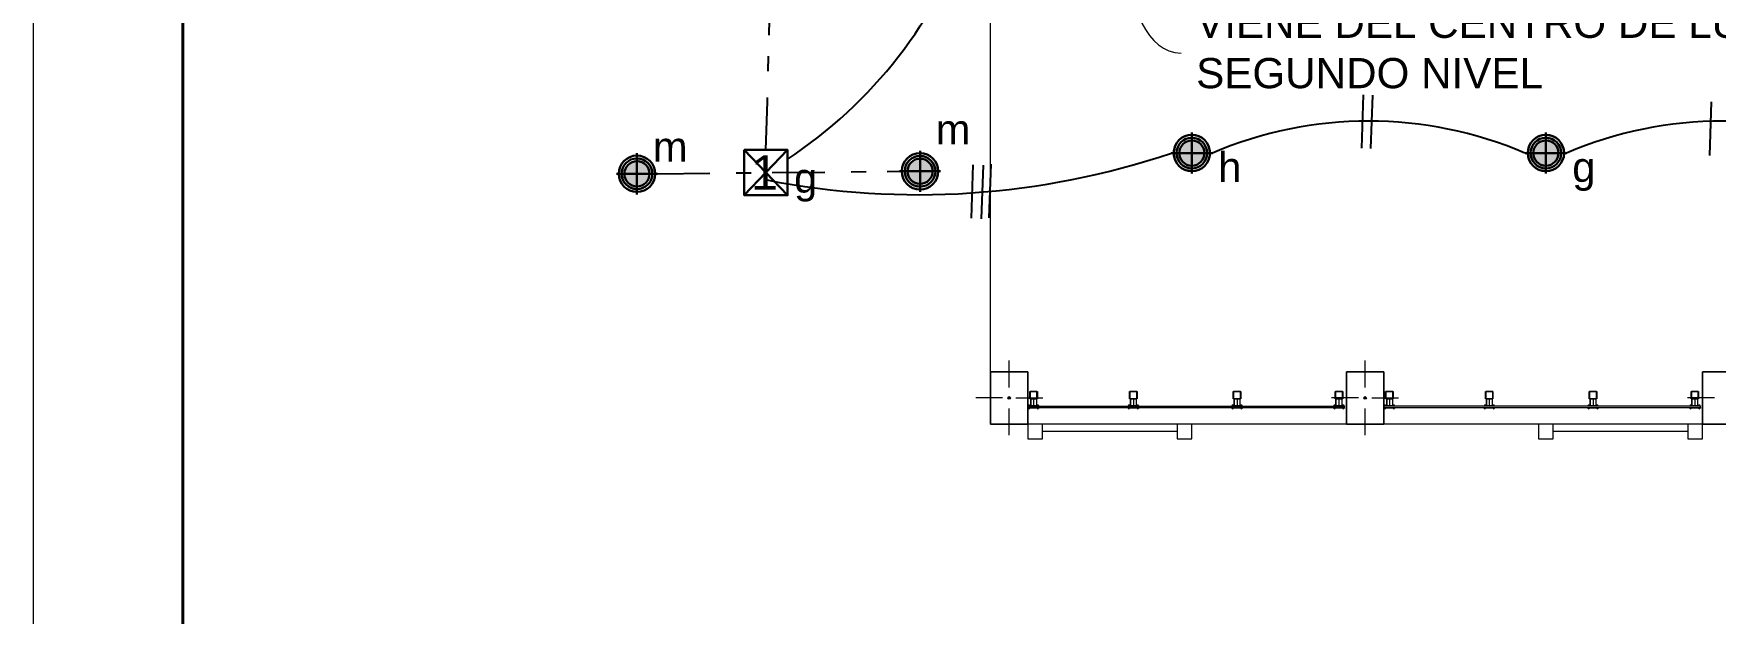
# Model space of a CAD drawing. Header units: metres. Extents: x -17 to 101, y 0 to 79.
# Drawn here: x 0 to 11.28, y 18.26 to 22.15 of the extents above; entities that cross this region are included whole.
import ezdxf
from ezdxf import colors
from ezdxf.entities.mleader import LeaderData, LeaderLine
from ezdxf.math import Vec2, Vec3

# ---------------------------------------------------------------- set-up
doc = ezdxf.new("R2010")
doc.units = ezdxf.units.M
doc.linetypes.add('Dot & Dashed', pattern=[0.670278, 0.352778, -0.176389, 0, -0.141111])
doc.linetypes.add('HIDDEN2', pattern=[0.1875, 0.125, -0.0625])
for name, color, linetype, lineweight in [('ALUMBRADO', 1, 'Continuous', 30), ('Cotas varias El', 253, 'Continuous', 13), ('TOMACORRIENTE', 5, 'HIDDEN2', 30)]:
    doc.layers.add(name, color=color, linetype=linetype, lineweight=lineweight)
doc.styles.get("Standard").update_dxf_attribs({"font": 'arial.ttf'})
doc.styles.add('Textos pisos', font='arial.ttf', dxfattribs={"height": 0.1})

# ---------------------------------------------------------------- blocks, each defined once
blk = doc.blocks.new('LED PASILLO')
at = {"layer": 'ALUMBRADO'}
h = blk.add_hatch(color=202, dxfattribs=at)
h.dxf.hatch_style = 1
edge = h.paths.add_edge_path()
edge.add_line((0, 0.138), (0, -0.138))
edge.add_line((-0.138, 0), (0.138, 0))
edge = h.paths.add_edge_path()
edge.add_line((0, 0), (0, 0.085))
edge.add_arc((0, 0), 0.0845, 90, 180)
edge.add_line((-0.085, 0), (0, 0))
edge = h.paths.add_edge_path()
edge.add_line((0.085, 0), (0, 0))
edge.add_line((0, 0), (0, -0.085))
edge.add_arc((0, 0), 0.0845, 270, 360)
at = {"layer": 'ALUMBRADO', "color": 202}
for points in [[(0, 0.138), (0, -0.138)], [(-0.138, 0), (0.138, 0)]]:
    blk.add_lwpolyline(points, dxfattribs=at)
for radius in [0.122, 0.103, 0.0845]:
    blk.add_circle((0, 0), radius, dxfattribs=at)
blk = doc.blocks.new('_DOTBLANK')
at = {"color": 0, "linetype": 'ByBlock'}
blk.add_line((-0.5, 0), (-1, 0), dxfattribs=at)
blk.add_circle((0, 0), 0.5, dxfattribs=at)
blk = doc.blocks.new('caja de paso tipo 1')
at = {"layer": 'ALUMBRADO', "color": 3}
blk.add_lwpolyline([(-0.145, 0.152), (0.145, 0.152), (0.145, -0.152), (-0.145, -0.152)], close=True, dxfattribs=at)
for points in [[(-0.145, -0.152), (0.145, 0.152)], [(-0.145, 0.152), (0.145, -0.152)]]:
    blk.add_lwpolyline(points, dxfattribs=at)
at = {"layer": 'ALUMBRADO', "color": 6}
blk.add_text('1', height=0.231, dxfattribs=at).set_placement((-0.099, -0.115))

msp = doc.modelspace()

# ---------------------------------------------------------------- linework, layer by layer
at = {"layer": 'ALUMBRADO', "color": 6, "linetype": 'Dot & Dashed', "lineweight": 25}
msp.add_lwpolyline([(4.912, 21.372, 0.011004), (4.961, 26.583)], format="xyb", dxfattribs=at)
at = {"layer": 'ALUMBRADO', "color": 114, "lineweight": 25}
for points in [[(8.909, 21.384), (8.921, 21.742)], [(8.97, 21.381), (8.983, 21.74)], [(11.243, 21.335), (11.255, 21.694)], [(6.29, 20.914), (6.302, 21.272)], [(6.359, 20.91), (6.371, 21.269)], [(6.41, 20.917), (6.423, 21.276)]]:
    msp.add_lwpolyline(points, dxfattribs=at)
at = {"layer": 'ALUMBRADO', "color": 6, "linetype": 'Dot & Dashed', "lineweight": 25}
msp.add_lwpolyline([(4.184, 21.212), (5.809, 21.229)], dxfattribs=at)
at = {"layer": 'ALUMBRADO', "lineweight": 25}
for centre, radius, start, end in [((3.355, 23.898), 3.097, 303.2671, 341.0111), ((8.955, 18.905), 2.661, 66.8092, 113.1903), ((11.33, 18.905), 2.661, 66.8092, 113.1903), ((5.935, 26.377), 5.305, 258.9378, 288.6586)]:
    msp.add_arc(centre, radius, start, end, dxfattribs=at)
at = {"layer": 'Cotas varias El', "linetype": 'Continuous'}
for p, q in [((6.544, 19.779), (6.544, 19.959)), ((8.931, 19.779), (8.931, 19.959)), ((6.499, 19.709), (6.319, 19.709)), ((6.544, 19.459), (6.544, 19.639)), ((6.589, 19.709), (6.769, 19.709)), ((8.886, 19.709), (8.706, 19.709)), ((8.931, 19.459), (8.931, 19.639)), ((8.976, 19.709), (9.156, 19.709)), ((11.274, 19.709), (11.094, 19.709)), ((6.669, 19.534), (6.669, 19.435)), ((6.767, 19.534), (6.669, 19.534)), ((6.767, 19.435), (6.767, 19.534)), ((7.67, 19.534), (7.67, 19.435)), ((7.769, 19.534), (7.67, 19.534)), ((7.769, 19.435), (7.769, 19.534)), ((10.094, 19.534), (10.094, 19.435)), ((10.192, 19.534), (10.094, 19.534)), ((10.192, 19.435), (10.192, 19.534)), ((11.095, 19.534), (11.095, 19.435)), ((11.194, 19.534), (11.095, 19.534)), ((11.194, 19.435), (11.194, 19.534)), ((6.669, 19.435), (6.767, 19.435)), ((7.67, 19.435), (7.769, 19.435)), ((10.094, 19.435), (10.192, 19.435)), ((11.095, 19.435), (11.194, 19.435))]:
    msp.add_line(p, q, dxfattribs=at)
at = {"layer": 'Cotas varias El'}
for p, q in [((6.688, 19.702), (6.726, 19.702)), ((6.688, 19.656), (6.688, 19.702)), ((6.688, 19.702), (6.688, 19.656)), ((6.688, 19.702), (6.726, 19.702)), ((6.688, 19.656), (6.688, 19.702)), ((6.688, 19.702), (6.688, 19.656)), ((6.726, 19.656), (6.688, 19.656)), ((6.726, 19.656), (6.688, 19.656)), ((6.707, 19.702), (6.707, 19.656)), ((6.707, 19.702), (6.707, 19.656)), ((6.726, 19.702), (6.726, 19.656)), ((6.726, 19.702), (6.726, 19.656)), ((6.726, 19.702), (6.726, 19.656)), ((6.726, 19.702), (6.726, 19.656)), ((7.358, 19.702), (7.396, 19.702)), ((7.358, 19.656), (7.358, 19.702)), ((7.358, 19.702), (7.358, 19.656)), ((7.358, 19.702), (7.396, 19.702)), ((7.358, 19.656), (7.358, 19.702)), ((7.358, 19.702), (7.358, 19.656)), ((7.396, 19.656), (7.358, 19.656)), ((7.396, 19.656), (7.358, 19.656)), ((7.377, 19.702), (7.377, 19.656)), ((7.377, 19.702), (7.377, 19.656)), ((7.396, 19.702), (7.396, 19.656)), ((7.396, 19.702), (7.396, 19.656)), ((7.396, 19.702), (7.396, 19.656)), ((7.396, 19.702), (7.396, 19.656)), ((8.054, 19.702), (8.092, 19.702)), ((8.054, 19.656), (8.054, 19.702)), ((8.054, 19.702), (8.054, 19.656)), ((8.054, 19.702), (8.092, 19.702)), ((8.054, 19.656), (8.054, 19.702)), ((8.054, 19.702), (8.054, 19.656)), ((8.092, 19.656), (8.054, 19.656)), ((8.092, 19.656), (8.054, 19.656)), ((8.073, 19.702), (8.073, 19.656)), ((8.073, 19.702), (8.073, 19.656)), ((8.092, 19.702), (8.092, 19.656)), ((8.092, 19.702), (8.092, 19.656)), ((8.092, 19.702), (8.092, 19.656)), ((8.092, 19.702), (8.092, 19.656)), ((8.736, 19.702), (8.775, 19.702)), ((8.736, 19.656), (8.736, 19.702)), ((8.736, 19.702), (8.736, 19.656)), ((8.736, 19.702), (8.775, 19.702)), ((8.736, 19.656), (8.736, 19.702)), ((8.736, 19.702), (8.736, 19.656)), ((8.775, 19.656), (8.736, 19.656)), ((8.775, 19.656), (8.736, 19.656)), ((8.756, 19.702), (8.756, 19.656)), ((8.756, 19.702), (8.756, 19.656)), ((8.775, 19.702), (8.775, 19.656)), ((8.775, 19.702), (8.775, 19.656)), ((8.775, 19.702), (8.775, 19.656)), ((8.775, 19.702), (8.775, 19.656)), ((9.113, 19.656), (9.075, 19.656)), ((9.113, 19.656), (9.075, 19.656)), ((9.076, 19.703), (9.114, 19.703)), ((9.076, 19.656), (9.076, 19.703)), ((9.076, 19.703), (9.076, 19.656)), ((9.076, 19.703), (9.114, 19.703)), ((9.076, 19.656), (9.076, 19.703)), ((9.076, 19.703), (9.076, 19.656)), ((9.095, 19.703), (9.095, 19.656)), ((9.095, 19.703), (9.095, 19.656)), ((9.114, 19.703), (9.114, 19.656)), ((9.114, 19.703), (9.114, 19.656)), ((9.114, 19.703), (9.114, 19.656)), ((9.114, 19.703), (9.114, 19.656)), ((9.745, 19.703), (9.783, 19.703)), ((9.745, 19.656), (9.745, 19.703)), ((9.745, 19.703), (9.745, 19.656)), ((9.745, 19.703), (9.783, 19.703)), ((9.745, 19.656), (9.745, 19.703)), ((9.745, 19.703), (9.745, 19.656)), ((9.783, 19.656), (9.745, 19.656)), ((9.783, 19.656), (9.745, 19.656)), ((9.764, 19.703), (9.764, 19.656)), ((9.764, 19.703), (9.764, 19.656)), ((9.783, 19.703), (9.783, 19.656)), ((9.783, 19.703), (9.783, 19.656)), ((9.783, 19.703), (9.783, 19.656)), ((9.783, 19.703), (9.783, 19.656)), ((10.441, 19.703), (10.479, 19.703)), ((10.441, 19.656), (10.441, 19.703)), ((10.441, 19.703), (10.441, 19.656)), ((10.441, 19.703), (10.479, 19.703)), ((10.441, 19.656), (10.441, 19.703)), ((10.441, 19.703), (10.441, 19.656)), ((10.479, 19.656), (10.441, 19.656)), ((10.479, 19.656), (10.441, 19.656)), ((10.46, 19.703), (10.46, 19.656)), ((10.46, 19.703), (10.46, 19.656)), ((10.479, 19.703), (10.479, 19.656)), ((10.479, 19.703), (10.479, 19.656)), ((10.479, 19.703), (10.479, 19.656)), ((10.479, 19.703), (10.479, 19.656)), ((11.124, 19.703), (11.162, 19.703)), ((11.124, 19.656), (11.124, 19.703)), ((11.124, 19.703), (11.124, 19.656)), ((11.124, 19.703), (11.162, 19.703)), ((11.124, 19.656), (11.124, 19.703)), ((11.124, 19.703), (11.124, 19.656)), ((11.162, 19.656), (11.124, 19.656)), ((11.162, 19.656), (11.124, 19.656)), ((11.143, 19.703), (11.143, 19.656)), ((11.143, 19.703), (11.143, 19.656)), ((11.162, 19.703), (11.162, 19.656)), ((11.162, 19.703), (11.162, 19.656)), ((11.162, 19.703), (11.162, 19.656)), ((11.162, 19.703), (11.162, 19.656))]:
    msp.add_line(p, q, dxfattribs=at)
for points in [[(0, 35.5), (50.1, 35.5), (50.1, 0), (0, 0), (0, 35.5)], [(35.219, 22.834), (35.219, 19.534), (6.419, 19.534), (6.419, 22.834)]]:
    msp.add_lwpolyline(points, dxfattribs=at)
at = {"layer": 'Cotas varias El', "lineweight": 40}
msp.add_lwpolyline([(1, 34.5), (49.1, 34.5), (49.1, 1), (1, 1)], close=True, dxfattribs=at)
at = {"layer": 'Cotas varias El'}
for points in [[(6.669, 19.884), (6.419, 19.884), (6.419, 19.534), (6.669, 19.534)], [(9.056, 19.884), (8.806, 19.884), (8.806, 19.534), (9.056, 19.534)], [(11.444, 19.884), (11.194, 19.884), (11.194, 19.534), (11.444, 19.534)], [(6.733, 19.702), (6.73, 19.702), (6.682, 19.702), (6.682, 19.705), (6.682, 19.751), (6.682, 19.753), (6.733, 19.753), (6.733, 19.751)], [(6.73, 19.705), (6.73, 19.751), (6.684, 19.751), (6.684, 19.705)], [(9.12, 19.703), (9.118, 19.703), (9.069, 19.703), (9.069, 19.705), (9.069, 19.751), (9.069, 19.753), (9.12, 19.753), (9.12, 19.751)], [(9.118, 19.705), (9.118, 19.751), (9.071, 19.751), (9.071, 19.705)], [(6.669, 19.644), (8.794, 19.644), (8.794, 19.652), (6.669, 19.652)], [(9.056, 19.645), (11.181, 19.645), (11.181, 19.653), (9.056, 19.653)]]:
    msp.add_lwpolyline(points, close=True, dxfattribs=at)
at = {"layer": 'Cotas varias El', "linetype": 'Continuous'}
for points in [[(6.669, 19.534), (6.419, 19.534), (6.419, 19.884), (6.669, 19.884)], [(9.056, 19.534), (8.806, 19.534), (8.806, 19.884), (9.056, 19.884)], [(11.444, 19.534), (11.194, 19.534), (11.194, 19.884), (11.444, 19.884)]]:
    msp.add_lwpolyline(points, close=True, dxfattribs=at)
at = {"layer": 'Cotas varias El', "flags": 128}
for points in [[(7.402, 19.702), (7.4, 19.702), (7.351, 19.702), (7.351, 19.705), (7.351, 19.751), (7.351, 19.753), (7.402, 19.753), (7.402, 19.751)], [(7.4, 19.705), (7.4, 19.751), (7.353, 19.751), (7.353, 19.705)], [(8.098, 19.702), (8.096, 19.702), (8.047, 19.702), (8.047, 19.705), (8.047, 19.751), (8.047, 19.753), (8.098, 19.753), (8.098, 19.751)], [(8.096, 19.705), (8.096, 19.751), (8.049, 19.751), (8.049, 19.705)], [(8.781, 19.702), (8.779, 19.702), (8.73, 19.702), (8.73, 19.705), (8.73, 19.751), (8.73, 19.753), (8.781, 19.753), (8.781, 19.751)], [(8.779, 19.705), (8.779, 19.751), (8.732, 19.751), (8.732, 19.705)], [(9.789, 19.703), (9.787, 19.703), (9.739, 19.703), (9.739, 19.705), (9.739, 19.751), (9.739, 19.753), (9.789, 19.753), (9.789, 19.751)], [(9.787, 19.705), (9.787, 19.751), (9.741, 19.751), (9.741, 19.705)], [(10.485, 19.703), (10.483, 19.703), (10.435, 19.703), (10.435, 19.705), (10.435, 19.751), (10.435, 19.753), (10.485, 19.753), (10.485, 19.751)], [(10.483, 19.705), (10.483, 19.751), (10.437, 19.751), (10.437, 19.705)], [(11.168, 19.703), (11.166, 19.703), (11.118, 19.703), (11.118, 19.705), (11.118, 19.751), (11.118, 19.753), (11.168, 19.753), (11.168, 19.751)], [(11.166, 19.705), (11.166, 19.751), (11.12, 19.751), (11.12, 19.705)], [(6.745, 19.653), (6.694, 19.653), (6.669, 19.653), (6.669, 19.656), (6.694, 19.656), (6.745, 19.656)], [(6.745, 19.653), (6.669, 19.653), (6.669, 19.656), (6.745, 19.656)], [(6.745, 19.641), (6.669, 19.641), (6.669, 19.643), (6.745, 19.643)], [(6.745, 19.641), (6.669, 19.641), (6.669, 19.643), (6.745, 19.643)], [(7.415, 19.653), (7.364, 19.653), (7.339, 19.653), (7.339, 19.656), (7.364, 19.656), (7.415, 19.656)], [(7.415, 19.653), (7.339, 19.653), (7.339, 19.656), (7.415, 19.656)], [(7.415, 19.641), (7.339, 19.641), (7.339, 19.643), (7.415, 19.643)], [(7.415, 19.641), (7.339, 19.641), (7.339, 19.643), (7.415, 19.643)], [(8.111, 19.653), (8.06, 19.653), (8.035, 19.653), (8.035, 19.656), (8.06, 19.656), (8.111, 19.656)], [(8.111, 19.653), (8.035, 19.653), (8.035, 19.656), (8.111, 19.656)], [(8.111, 19.641), (8.035, 19.641), (8.035, 19.643), (8.111, 19.643)], [(8.111, 19.641), (8.035, 19.641), (8.035, 19.643), (8.111, 19.643)], [(8.794, 19.653), (8.743, 19.653), (8.717, 19.653), (8.717, 19.656), (8.743, 19.656), (8.794, 19.656)], [(8.794, 19.653), (8.717, 19.653), (8.717, 19.656), (8.794, 19.656)], [(8.794, 19.641), (8.717, 19.641), (8.717, 19.643), (8.794, 19.643)], [(8.794, 19.641), (8.717, 19.641), (8.717, 19.643), (8.794, 19.643)], [(9.132, 19.654), (9.081, 19.654), (9.056, 19.654), (9.056, 19.656), (9.081, 19.656), (9.132, 19.656)], [(9.132, 19.654), (9.056, 19.654), (9.056, 19.656), (9.132, 19.656)], [(9.132, 19.641), (9.056, 19.641), (9.056, 19.644), (9.132, 19.644)], [(9.132, 19.641), (9.056, 19.641), (9.056, 19.644), (9.132, 19.644)], [(9.802, 19.654), (9.751, 19.654), (9.726, 19.654), (9.726, 19.656), (9.751, 19.656), (9.802, 19.656)], [(9.802, 19.654), (9.726, 19.654), (9.726, 19.656), (9.802, 19.656)], [(9.802, 19.641), (9.726, 19.641), (9.726, 19.644), (9.802, 19.644)], [(9.802, 19.641), (9.726, 19.641), (9.726, 19.644), (9.802, 19.644)], [(10.498, 19.654), (10.447, 19.654), (10.422, 19.654), (10.422, 19.656), (10.447, 19.656), (10.498, 19.656)], [(10.498, 19.654), (10.422, 19.654), (10.422, 19.656), (10.498, 19.656)], [(10.498, 19.641), (10.422, 19.641), (10.422, 19.644), (10.498, 19.644)], [(10.498, 19.641), (10.422, 19.641), (10.422, 19.644), (10.498, 19.644)], [(11.181, 19.654), (11.13, 19.654), (11.105, 19.654), (11.105, 19.656), (11.13, 19.656), (11.181, 19.656)], [(11.181, 19.654), (11.105, 19.654), (11.105, 19.656), (11.181, 19.656)], [(11.181, 19.641), (11.105, 19.641), (11.105, 19.644), (11.181, 19.644)], [(11.181, 19.641), (11.105, 19.641), (11.105, 19.644), (11.181, 19.644)]]:
    msp.add_lwpolyline(points, close=True, dxfattribs=at)
at = {"layer": 'Cotas varias El', "linetype": 'Continuous', "flags": 128}
for points in [[(7.67, 19.534), (6.767, 19.534)], [(11.095, 19.534), (10.192, 19.534)], [(6.767, 19.485), (7.67, 19.485)], [(10.192, 19.485), (11.095, 19.485)]]:
    msp.add_lwpolyline(points, dxfattribs=at)
at = {"layer": 'Cotas varias El', "linetype": 'Continuous'}
for centre in [(6.544, 19.709), (8.931, 19.709)]:
    msp.add_circle(centre, 0.00871, dxfattribs=at)
at = {"layer": 'Cotas varias El'}
for centre, start, end in [((6.677, 19.656), 0, 180), ((6.677, 19.641), 180, 0), ((6.736, 19.656), 0, 180), ((6.736, 19.641), 180, 0), ((7.347, 19.656), 0, 180), ((7.347, 19.641), 180, 0), ((7.406, 19.656), 0, 180), ((7.406, 19.641), 180, 0), ((8.043, 19.656), 0, 180), ((8.043, 19.641), 180, 0), ((8.102, 19.656), 0, 180), ((8.102, 19.641), 180, 0), ((8.726, 19.656), 0, 180), ((8.726, 19.641), 180, 0), ((8.785, 19.656), 0, 180), ((8.785, 19.641), 180, 0), ((9.065, 19.656), 0, 180), ((9.065, 19.641), 180, 0), ((9.124, 19.656), 0, 180), ((9.124, 19.641), 180, 0), ((9.735, 19.656), 0, 180), ((9.735, 19.641), 180, 0), ((9.794, 19.656), 0, 180), ((9.794, 19.641), 180, 0), ((10.431, 19.656), 0, 180), ((10.431, 19.641), 180, 0), ((10.49, 19.656), 0, 180), ((10.49, 19.641), 180, 0), ((11.114, 19.656), 0, 180), ((11.114, 19.641), 180, 0), ((11.173, 19.656), 0, 180), ((11.173, 19.641), 180, 0)]:
    msp.add_arc(centre, 0.00476, start, end, dxfattribs=at)
at = {"layer": 'Cotas varias El', "linetype": 'Continuous'}
for p in [(6.544, 19.709), (8.931, 19.709)]:
    msp.add_point(p, dxfattribs=at)

# ---------------------------------------------------------------- block references
at = {"layer": 'ALUMBRADO', "lineweight": 25}
msp.add_blockref('caja de paso tipo 1', (4.912, 21.22), dxfattribs=at)
at = {"layer": 'TOMACORRIENTE', "lineweight": 25}
for p in [(7.769, 21.351), (10.144, 21.351), (4.047, 21.212), (5.946, 21.229)]:
    msp.add_blockref('LED PASILLO', p, dxfattribs=at)

# ---------------------------------------------------------------- texts
at = {"layer": 'ALUMBRADO', "color": 102, "lineweight": 25}
for p in [(6.051, 21.41), (4.154, 21.293, 6632.093)]:
    msp.add_text('m', height=0.2, dxfattribs=at).set_placement(p)
for s, p in [('h', (7.946, 21.157, 6632.093)), ('g', (5.101, 21.085, 6632.093)), ('g', (10.321, 21.157, 6632.093))]:
    msp.add_text(s, height=0.2, rotation=0.0215, dxfattribs=at).set_placement(p)

# ---------------------------------------------------------------- leaders
at = {"layer": 'ALUMBRADO', "lineweight": 25}
ml = msp.add_multileader_mtext('Standard', dxfattribs=at)
ml.set_content('VIENE DEL CENTRO DE LUZ\\PSEGUNDO NIVEL', color=256, style='Textos pisos')
ml.set_leader_properties(color=6, linetype='Continuous', lineweight=0)
ml.set_arrow_properties(name='DOTBLANK')
ml.build(insert=Vec2(0, 0))
ml.multileader.update_dxf_attribs({"leader_type": 2, "text_left_attachment_type": 2, "dogleg_length": 1, "arrow_head_size": 0.304})
ctx = ml.context
ctx.base_point, ctx.char_height, ctx.arrow_head_size, ctx.landing_gap_size, ctx.plane_origin = Vec3(7.697, 22.022), 0.2025, 0.304, 0.101, Vec3(0.093, 29.419)
ctx.left_attachment = 2
notes = []
notes.append((ctx, [(0, (1, 1, 0), (6.197, 22.022), (1, 0), 1.5, [(0, [(6.384, 22.869), (6.986, 23.25)], 0, [])])]))
ctx.mtext.insert, ctx.mtext.width, ctx.mtext.defined_height, ctx.mtext.line_spacing_style, ctx.mtext.flow_direction = Vec3(7.798, 22.326), 8.17121, 5.988, 2, 5
for ctx, leaders in notes:
    for number, flags, end, landing, length, lines in leaders:
        leader = LeaderData()
        leader.index, (leader.has_last_leader_line, leader.has_dogleg_vector, leader.attachment_direction) = number, flags
        leader.last_leader_point, leader.dogleg_vector, leader.dogleg_length = Vec3(end), Vec3(landing), length
        for number, points, colour, breaks in lines:
            line = LeaderLine()
            line.index, line.vertices, line.color, line.breaks = number, Vec3.list(points), colors.encode_raw_color(colour), breaks
            leader.lines.append(line)
        ctx.leaders.append(leader)

doc.saveas('drawing.dxf')
